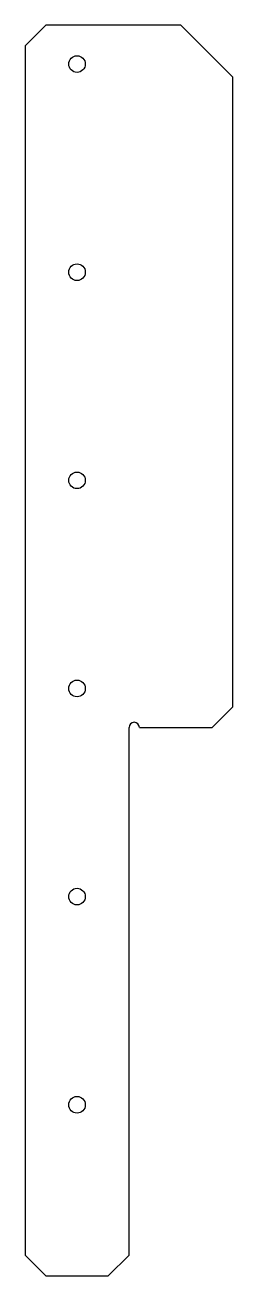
# Model space of a CAD drawing. Header units: millimetres. Extents: x -20 to 20, y -105 to 135.
import ezdxf

# ---------------------------------------------------------------- set-up
doc = ezdxf.new("R2010")
doc.units = ezdxf.units.MM

msp = doc.modelspace()

# ---------------------------------------------------------------- linework, layer by layer
at = {"color": 7, "linetype": 'Continuous', "lineweight": 25}
for p, q in [((-16, 135), (-20, 131)), ((10, 135), (-16, 135)), ((20, 125), (10, 135)), ((-20, 131), (-20, -101.4)), ((20, 4), (20, 125)), ((16, 0), (20, 4)), ((0, -101.4), (0, 0)), ((2, 0), (16, 0)), ((-20, -101.4), (-16, -105.4)), ((-4, -105.4), (0, -101.4)), ((-16, -105.4), (-4, -105.4))]:
    msp.add_line(p, q, dxfattribs=at)
for centre in [(-10, 127.5), (-10, 87.5), (-10, 47.5), (-10, 7.5), (-10, -32.5), (-10, -72.5)]:
    msp.add_circle(centre, 1.6, dxfattribs=at)
msp.add_arc((1, 0), 1, 0, 180, dxfattribs=at)

doc.saveas('drawing.dxf')
